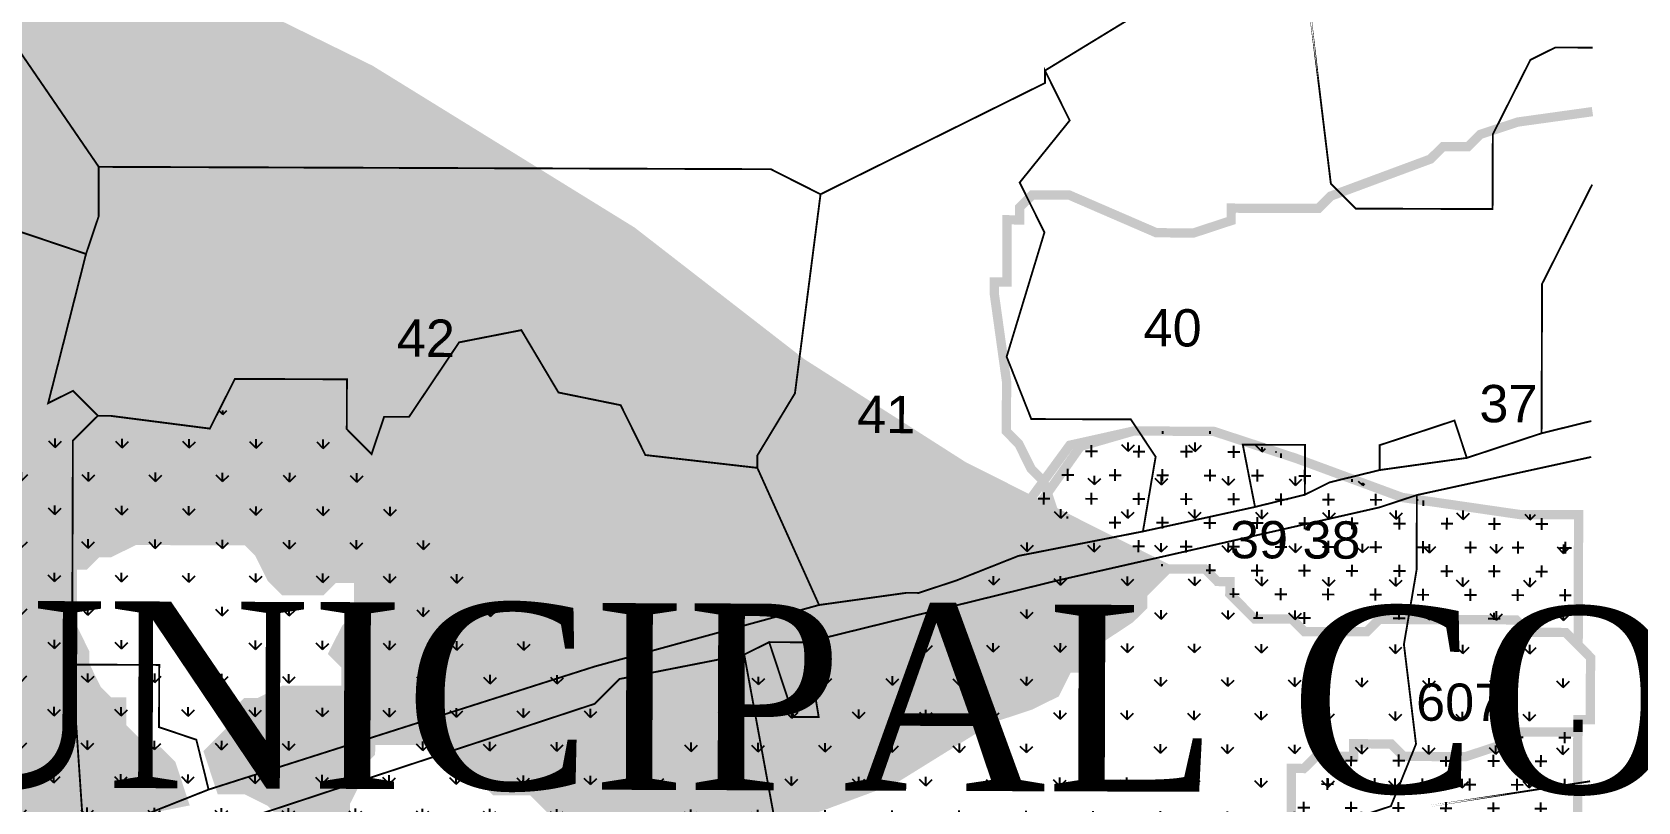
# Model space of a CAD drawing. Header units: metres. Extents: x 349383 to 353359, y 1753011 to 1755617.
# Drawn here: x 352279 to 352811, y 1753856 to 1754111 of the extents above; entities that cross this region are included whole.
import ezdxf

# ---------------------------------------------------------------- set-up
doc = ezdxf.new("R2010")
doc.units = ezdxf.units.M
doc.layers.add('500M CRZ LINE', color=7, linetype='Continuous', true_color=0xa73800)
doc.layers.add('HIGH TIDE LINE', color=7, linetype='Continuous', true_color=0xff00c5)
for name, color, linetype in [('CRZ LANDWARD OF HTL', 11, 'Continuous'), ('CRZ LINE FOR RIVER OR CREEK', 84, 'Continuous'), ('HAZARDS LINE', 1, 'Continuous'), ('MANGROOVES', 112, 'Continuous'), ('SURVEY NO.', 7, 'Continuous'), ('SURVEY PLOT BOUNDARY', 35, 'Continuous'), ('VILLAGE NAME', 3, 'Continuous')]:
    doc.layers.add(name, color=color, linetype=linetype)
doc.styles.add('PDF Arial', font='arial.ttf')
doc.styles.get("Standard").update_dxf_attribs({"font": 'times.ttf'})
pattern_1 = [(359.799348, (308968.011, 1739421.178), (7.8863897, 7.8313453), [3.9294578, -11.7883735]), (89.799348, (308969.969, 1739419.206), (-7.8313453, 7.8863897), [3.9294578, -11.7883735])]

msp = doc.modelspace()

# ---------------------------------------------------------------- hatches: boundary and pattern name
at = {"layer": 'CRZ LANDWARD OF HTL'}
h = msp.add_hatch(dxfattribs=at)
h.set_pattern_fill('CROSS', color=256, scale=1.237625, angle=-0.2007)
h.set_pattern_definition(pattern_1)
h.paths.add_polyline_path([(352196.86, 1753703.97), (352200.99, 1753703.95), (352205.13, 1753708.06), (352205.14, 1753712.19), (352209.27, 1753712.17), (352209.34, 1753732.8), (352213.48, 1753736.91), (352213.49, 1753741.04), (352225.93, 1753757.5), (352225.94, 1753761.62), (352230.08, 1753765.74), (352259.16, 1753823.39), (352267.44, 1753831.62), (352275.72, 1753839.84), (352279.86, 1753843.95), (352288.11, 1753843.92), (352292.25, 1753848.03), (352304.64, 1753852.12), (352308.76, 1753852.1), (352329.4, 1753856.16), (352325.32, 1753868.55), (352321.21, 1753872.69), (352317.08, 1753872.7), (352312.97, 1753876.84), (352308.86, 1753880.98), (352308.89, 1753889.23), (352304.77, 1753889.25), (352300.66, 1753893.39), (352296.56, 1753901.65), (352296.57, 1753905.78), (352292.48, 1753914.05), (352292.55, 1753934.67), (352296.67, 1753934.66), (352300.81, 1753938.77), (352304.94, 1753938.76), (352313.2, 1753942.85), (352350.33, 1753942.72), (352354.44, 1753938.58), (352358.54, 1753930.32), (352362.65, 1753926.18), (352375.02, 1753926.13), (352379.16, 1753930.24), (352387.41, 1753930.22), (352387.37, 1753917.84), (352383.23, 1753913.73), (352379.07, 1753905.49), (352383.19, 1753901.35), (352383.16, 1753893.1), (352362.53, 1753893.17), (352354.27, 1753889.07), (352350.14, 1753889.09), (352346, 1753884.98), (352345.99, 1753880.85), (352341.85, 1753876.74), (352337.71, 1753872.63), (352341.79, 1753860.24), (352350.04, 1753860.21), (352358.28, 1753856.05), (352378.83, 1753835.35), (352391.23, 1753843.56), (352391.25, 1753847.69), (352387.12, 1753847.7), (352387.14, 1753851.83), (352383.01, 1753851.84), (352383.03, 1753855.97), (352387.18, 1753864.2), (352387.2, 1753868.33), (352391.33, 1753872.44), (352391.35, 1753876.57), (352411.97, 1753876.49), (352416.11, 1753880.61), (352420.21, 1753872.34), (352420.2, 1753868.21), (352424.31, 1753864.07), (352428.43, 1753864.06), (352432.54, 1753859.92), (352444.92, 1753859.88), (352449.03, 1753855.74), (352453.14, 1753851.6), (352449, 1753847.48), (352448.96, 1753835.11), (352436.45, 1753798.02), (352436.44, 1753793.89), (352432.31, 1753793.91), (352432.33, 1753798.03), (352428.21, 1753802.17), (352415.88, 1753814.59), (352395.34, 1753839.42), (352382.93, 1753827.09), (352399.35, 1753806.4), (352419.52, 1753782.7), (352487.99, 1753756.34), (352485.82, 1753760.71), (352489.98, 1753768.95), (352494.14, 1753781.31), (352498.28, 1753785.43), (352502.41, 1753785.41), (352510.67, 1753789.51), (352523.06, 1753793.59), (352531.37, 1753810.06), (352531.41, 1753822.44), (352527.36, 1753843.08), (352531.5, 1753847.2), (352531.52, 1753851.32), (352564.56, 1753863.58), (352597.63, 1753884.1), (352610.02, 1753888.18), (352618.29, 1753892.28), (352622.44, 1753900.51), (352626.57, 1753900.5), (352626.58, 1753904.62), (352630.7, 1753904.61), (352630.72, 1753908.74), (352643.12, 1753916.94), (352647.26, 1753921.05), (352647.28, 1753925.18), (352651.42, 1753929.29), (352655.56, 1753933.4), (352609.91, 1753956.35), (352587.87, 1753967.42), (352534.17, 1754001.7), (352477.97, 1754045.29), (352391.19, 1754098.89), (352303.41, 1754141.93), (352223.61, 1754164.36), (352156.39, 1754176.12), (352104.49, 1754174.38), (352011.04, 1754165.15), (351939.88, 1754151.48), (351883.59, 1754131.51), (351863.42, 1754135.42), (351856.37, 1754179.62), (351841.22, 1754245.94), (351819.38, 1754325.42), (351800.01, 1754370.44), (351782.95, 1754366.41), (351751.11, 1754366.89), (351730.5, 1754373.11), (351712.8, 1754382.21), (351700.13, 1754382.25), (351683.08, 1754369.66), (351651.6, 1754373.38), (351631.35, 1754377.07), (351613.97, 1754375.68), (351595.85, 1754368.88), (351578.02, 1754352.91), (351566.41, 1754344.63), (351546.5, 1754341.08), (351520.44, 1754340.45), (351497.99, 1754338), (351481.69, 1754332.99), (351464.8, 1754333.65), (351440.07, 1754341.99), (351419.38, 1754321.43), (351361.42, 1754263.87), (351303.48, 1754210.44), (351306.8, 1754199.68), (351311.69, 1754198.03), (351315.8, 1754193.89), (351315.73, 1754173.26), (351323.96, 1754169.11), (351336.3, 1754156.69), (351344.5, 1754144.28), (351348.6, 1754136.02), (351348.51, 1754111.26), (351344.34, 1754098.9), (351340.35, 1754090.98), (351344.27, 1754078.27), (351380.94, 1753946.12), (351384.97, 1753921.35), (351479.22, 1753739.48), (351544.35, 1753491.71), (351544.32, 1753483.46), (351552.47, 1753454.55), (351556.57, 1753446.28), (351572.99, 1753425.6), (351581.19, 1753409.06), (351663.3, 1753297.38), (351696.12, 1753247.76), (351725, 1753247.66), (351729.11, 1753243.52), (351733.22, 1753239.38), (351741.46, 1753235.22), (351745.57, 1753231.08), (351757.93, 1753226.91), (351770.29, 1753222.74), (351778.51, 1753214.46), (351782.62, 1753210.32), (351782.51, 1753177.32), (351786.62, 1753173.18), (351787.2, 1753172.58), (351805.15, 1753164.86), (351815.49, 1753173.07), (351836.12, 1753173), (351840.27, 1753181.24), (351848.52, 1753181.21), (351848.49, 1753172.96), (351873.29, 1753185.25), (351902.16, 1753185.15), (351904.21, 1753181.02), (351914.54, 1753185.1), (351910.46, 1753197.5), (351902.19, 1753193.4), (351893.98, 1753205.81), (351898.12, 1753209.92), (351889.92, 1753222.32), (351877.63, 1753247.12), (351877.69, 1753263.62), (351873.59, 1753271.89), (351869.46, 1753271.9), (351865.35, 1753276.04), (351865.37, 1753281.55), (351865.41, 1753292.55), (351869.55, 1753296.66), (351869.57, 1753300.78), (351871.33, 1753300.78), (351873.75, 1753317.27), (351873.76, 1753321.4), (351878.97, 1753336.85), (351877.95, 1753337.89), (351877.98, 1753346.14), (351882.11, 1753350.25), (351883.49, 1753350.25), (351886.27, 1753358.49), (351906.91, 1753362.54), (351911.06, 1753370.78), (351911.13, 1753391.41), (351909.78, 1753396.91), (351907.05, 1753403.8), (351898.83, 1753412.08), (351911.37, 1753457.42), (351927.95, 1753482.11), (351952.82, 1753515.03), (351965.3, 1753543.87), (351969.43, 1753547.98), (351969.45, 1753552.11), (351981.9, 1753572.69), (351986.04, 1753576.8), (351990.22, 1753593.29), (352010.92, 1753613.85), (352015.04, 1753613.83), (352023.32, 1753622.06), (352031.59, 1753626.15), (352035.73, 1753630.27), (352052.25, 1753638.46), (352060.55, 1753650.81), (352068.83, 1753659.03), (352077.08, 1753659), (352077.09, 1753663.13), (352114.22, 1753663), (352139, 1753671.16), (352144.96, 1753672.06), (352151.39, 1753675.24), (352172.06, 1753687.55), (352176.18, 1753687.53)])
h = msp.add_hatch(dxfattribs=at)
h.set_pattern_fill('CROSS', color=256, scale=1.237625, angle=-0.2007)
h.set_pattern_definition(pattern_1)
h.paths.add_polyline_path([(352791.75, 1753951.34), (352772.32, 1753951.41), (352733.3, 1753957.07), (352697.99, 1753970.08), (352670.76, 1753979), (352644.24, 1753979.1), (352623.11, 1753974.39), (352609.91, 1753956.35), (352655.56, 1753933.4), (352667.93, 1753933.36), (352672.04, 1753929.22), (352676.17, 1753929.2), (352676.15, 1753925.08), (352684.37, 1753916.8), (352696.75, 1753916.76), (352700.86, 1753912.62), (352721.49, 1753912.54), (352725.62, 1753916.65), (352771, 1753916.5), (352775.11, 1753912.36), (352787.49, 1753912.31), (352791.6, 1753908.17)])
h = msp.add_hatch(dxfattribs=at)
h.set_pattern_fill('CROSS', color=256, scale=1.237625, angle=-0.2007)
h.set_pattern_definition(pattern_1)
h.paths.add_polyline_path([(352675.49, 1753735.3), (352671.44, 1753755.94), (352667.31, 1753755.95), (352667.32, 1753760.08), (352675.69, 1753793.06), (352688.18, 1753826.02), (352688.2, 1753830.14), (352696.47, 1753838.37), (352704.73, 1753838.34), (352729.5, 1753846.5), (352766.63, 1753846.37), (352770.74, 1753842.23), (352774.85, 1753838.09), (352774.84, 1753833.97), (352778.92, 1753821.57), (352778.89, 1753813.32), (352774.76, 1753813.34), (352770.63, 1753809.23), (352766.49, 1753805.11), (352762.36, 1753805.13), (352762.35, 1753801), (352758.21, 1753796.89), (352758.19, 1753792.77), (352762.3, 1753788.63), (352762.27, 1753780.37), (352766.38, 1753776.23), (352770.51, 1753776.22), (352774.62, 1753772.08), (352778.73, 1753767.94), (352782.84, 1753763.8), (352782.73, 1753730.79), (352786.76, 1753706.03), (352782.61, 1753697.79), (352782.6, 1753693.66), (352778.46, 1753689.55), (352770.21, 1753689.58), (352770.19, 1753685.45), (352786.69, 1753685.4), (352790.82, 1753686.21), (352790.86, 1753697.76), (352786.79, 1753714.28), (352786.95, 1753759.66), (352782.86, 1753767.93), (352782.88, 1753776.18), (352791.14, 1753776.15), (352791.5, 1753879.29), (352770.87, 1753879.36), (352770.86, 1753875.24), (352766.73, 1753875.25), (352754.34, 1753871.17), (352733.72, 1753871.24), (352729.61, 1753875.38), (352717.23, 1753875.43), (352717.22, 1753871.3), (352704.84, 1753871.34), (352700.7, 1753867.23), (352696.58, 1753867.25), (352696.52, 1753850.74), (352692.38, 1753846.63), (352684.11, 1753842.54), (352679.99, 1753842.55), (352679.97, 1753838.42), (352675.85, 1753838.44), (352675.79, 1753821.94), (352671.65, 1753817.82), (352671.64, 1753813.7), (352667.5, 1753809.59), (352630.37, 1753809.72), (352626.26, 1753813.86), (352618.01, 1753813.89), (352617.98, 1753805.63), (352622.08, 1753797.37), (352622.04, 1753784.99), (352617.9, 1753780.88), (352617.88, 1753776.75), (352613.74, 1753772.64), (352609.6, 1753768.53), (352584.85, 1753768.62), (352576.59, 1753764.52), (352564.21, 1753764.57), (352555.95, 1753760.47), (352551.81, 1753756.36), (352543.56, 1753756.39), (352539.42, 1753752.27), (352539.4, 1753748.15), (352547.63, 1753739.87), (352555.88, 1753739.84), (352584.79, 1753752.12), (352593.03, 1753747.96), (352605.41, 1753747.92), (352609.52, 1753743.78), (352617.77, 1753743.75), (352617.74, 1753735.5), (352621.83, 1753727.23), (352613.53, 1753710.76), (352609.4, 1753710.77), (352605.26, 1753706.66), (352601.12, 1753702.55), (352592.86, 1753698.45), (352584.58, 1753690.23), (352568.08, 1753690.29), (352563.97, 1753694.43), (352551.62, 1753702.72), (352543.38, 1753706.88), (352539.27, 1753711.02), (352535.16, 1753715.16), (352531.05, 1753719.3), (352531.07, 1753723.42), (352539.35, 1753731.65), (352539.38, 1753739.9), (352535.28, 1753748.16), (352531.15, 1753748.18), (352527.01, 1753744.07), (352522.87, 1753739.96), (352514.58, 1753727.61), (352510.44, 1753723.5), (352509.45, 1753722.01), (352510.43, 1753719.37), (352498.7, 1753707.72), (352502.08, 1753690.52), (352506.17, 1753682.25), (352514.44, 1753686.35), (352526.81, 1753686.31), (352535.02, 1753673.9), (352534.99, 1753665.65), (352530.85, 1753661.54), (352530.84, 1753657.41), (352526.71, 1753657.43), (352526.68, 1753649.17), (352530.79, 1753645.03), (352530.78, 1753640.91), (352534.89, 1753636.77), (352538.99, 1753628.5), (352555.4, 1753603.69), (352555.38, 1753599.56), (352559.51, 1753599.55), (352567.79, 1753607.77), (352638.04, 1753644.66), (352642.2, 1753652.9), (352646.37, 1753665.26), (352658.74, 1753665.22), (352662.85, 1753661.08), (352666.98, 1753661.06), (352666.95, 1753652.81), (352675.21, 1753656.91), (352687.6, 1753660.99), (352696.31, 1753663.13), (352704.12, 1753665.06), (352720.65, 1753673.25), (352741.29, 1753677.3), (352753.68, 1753681.39), (352766.05, 1753681.34), (352770.19, 1753685.45), (352770.21, 1753689.58), (352761.96, 1753689.61), (352757.82, 1753685.5), (352741.32, 1753685.56), (352724.8, 1753681.49), (352704.15, 1753673.31), (352687.62, 1753665.11), (352679.37, 1753665.14), (352679.51, 1753706.4), (352675.46, 1753727.04)])
at = {"layer": 'MANGROOVES'}
h = msp.add_hatch(dxfattribs=at)
h.set_pattern_fill('GRASS', color=256, scale=0.618812, angle=-0.2007)
h.set_pattern_definition([(89.799348, (308968.011, 1739421.178), (-11.0751947, 11.1530393), [2.9470934, -19.281277]), (44.799348, (308968.011, 1739421.178), (-11.0751947, 11.1530393), [2.9470934, -12.770738]), (134.799348, (308968.011, 1739421.178), (-11.1530393, -11.0751947), [2.9470934, -12.770738])])
h.paths.add_polyline_path([(352671.44, 1753755.94), (352695.1, 1753766.5), (352708.54, 1753780.87), (352724.42, 1753804.15), (352733.74, 1753816.47), (352746.81, 1753821.92), (352759.17, 1753819.82), (352744.68, 1753803.39), (352735.65, 1753774.94), (352736.27, 1753754), (352738.97, 1753740.26), (352739.94, 1753723.1), (352735.07, 1753706.64), (352715.43, 1753689.55), (352703.03, 1753677.92), (352691.54, 1753652.64), (352716.49, 1753665.01), (352755.7, 1753671.06), (352790.77, 1753673), (352791.75, 1753951.34), (352772.32, 1753951.41), (352733.3, 1753957.07), (352697.99, 1753970.08), (352670.76, 1753979), (352644.24, 1753979.1), (352626.64, 1753974.01), (352608.77, 1753948.72), (352585.36, 1753913.02), (352559.79, 1753901.74), (352511.68, 1753896.77), (352489.27, 1753880.66), (352484.07, 1753848.53), (352484, 1753826.19), (352469.74, 1753816.43), (352472.14, 1753825.55), (352470.56, 1753857.38), (352467.27, 1753885.14), (352449.2, 1753905.24), (352422.79, 1753948.59), (352393.61, 1753971.84), (352359.12, 1753986.51), (352327.62, 1753985.27), (352286.51, 1753978.02), (352263.83, 1753958.59), (352258.64, 1753925.78), (352253.78, 1753893.31), (352266.2, 1753861.79), (352279.86, 1753843.95), (352316.89, 1753819.14), (352317.94, 1753809.73), (352314.07, 1753788.36), (352319.76, 1753767.01), (352329.51, 1753748.03), (352341.32, 1753734.45), (352330.19, 1753717.52), (352327.04, 1753688.05), (352326.51, 1753658.86), (352340.12, 1753650.94), (352395.99, 1753639.82), (352436.44, 1753625.83), (352462.66, 1753625.74), (352481.25, 1753632.83), (352495.75, 1753651.35), (352512.17, 1753628.6), (352532.84, 1753617.06), (352540.41, 1753637.19), (352540.46, 1753651.26), (352542.56, 1753663.95), (352542.26, 1753676.65), (352551.6, 1753695.15), (352570.2, 1753710.88), (352600.11, 1753717.64), (352625.53, 1753720.98), (352645.51, 1753729.61), (352660.34, 1753745.68)])

# ---------------------------------------------------------------- linework, layer by layer
at = {"layer": '500M CRZ LINE', "ltscale": 0.1, "const_width": 3.09, "flags": 128}
msp.add_lwpolyline([(351723.25, 1754829.74), (351733.07, 1754793.47), (351746.77, 1754725.72), (351748.9, 1754648.88), (351742.8, 1754556.55), (351737.32, 1754499.24), (351745.37, 1754465.6), (351785.99, 1754403.03), (351819.38, 1754325.42), (351841.22, 1754245.94), (351856.37, 1754179.62), (351863.42, 1754135.42), (351883.59, 1754131.51), (351939.88, 1754151.48), (352011.04, 1754165.15), (352104.49, 1754174.38), (352156.39, 1754176.12), (352223.61, 1754164.36), (352303.41, 1754141.93), (352391.19, 1754098.89), (352477.97, 1754045.29), (352534.17, 1754001.7), (352587.87, 1753967.42), (352655.56, 1753933.4)], dxfattribs=at)
at = {"layer": 'CRZ LANDWARD OF HTL', "const_width": 3.09, "flags": 128}
for points in [[(352531.52, 1753851.32), (352564.56, 1753863.58), (352597.63, 1753884.1), (352610.02, 1753888.18), (352618.29, 1753892.28), (352622.44, 1753900.51), (352626.57, 1753900.5), (352626.58, 1753904.62), (352630.7, 1753904.61), (352630.72, 1753908.74), (352643.12, 1753916.94), (352647.26, 1753921.05), (352647.28, 1753925.18), (352651.42, 1753929.29), (352655.56, 1753933.4), (352587.87, 1753967.42), (352534.17, 1754001.7), (352477.97, 1754045.29), (352391.19, 1754098.89), (352303.41, 1754141.93)], [(352308.76, 1753852.1), (352329.4, 1753856.16), (352325.32, 1753868.55), (352321.21, 1753872.69), (352317.08, 1753872.7), (352312.97, 1753876.84), (352308.86, 1753880.98), (352308.89, 1753889.23), (352304.77, 1753889.25), (352300.66, 1753893.39), (352296.56, 1753901.65), (352296.57, 1753905.78), (352292.48, 1753914.05), (352292.55, 1753934.67), (352296.67, 1753934.66), (352300.81, 1753938.77), (352304.94, 1753938.76), (352313.2, 1753942.85), (352350.33, 1753942.72), (352354.44, 1753938.58), (352358.54, 1753930.32), (352362.65, 1753926.18), (352375.02, 1753926.13), (352379.16, 1753930.24), (352387.41, 1753930.22), (352387.37, 1753917.84), (352383.23, 1753913.73), (352379.07, 1753905.49), (352383.19, 1753901.35), (352383.16, 1753893.1), (352362.53, 1753893.17), (352354.27, 1753889.07), (352350.14, 1753889.09), (352346, 1753884.98), (352345.99, 1753880.85), (352341.85, 1753876.74), (352337.71, 1753872.63), (352341.79, 1753860.24), (352350.04, 1753860.21), (352358.28, 1753856.05), (352378.83, 1753835.35)], [(352383.01, 1753851.84), (352383.03, 1753855.97), (352387.18, 1753864.2), (352387.2, 1753868.33), (352391.33, 1753872.44), (352391.35, 1753876.57), (352411.97, 1753876.49), (352416.11, 1753880.61), (352420.21, 1753872.34), (352420.2, 1753868.21), (352424.31, 1753864.07), (352428.43, 1753864.06), (352432.54, 1753859.92), (352444.92, 1753859.88), (352449.03, 1753855.74), (352453.14, 1753851.6)], [(352791.14, 1753776.15), (352791.5, 1753879.29), (352770.87, 1753879.36), (352770.86, 1753875.24), (352766.73, 1753875.25), (352754.34, 1753871.17), (352733.72, 1753871.24), (352729.61, 1753875.38), (352717.23, 1753875.43), (352717.22, 1753871.3), (352704.84, 1753871.34), (352700.7, 1753867.23), (352696.58, 1753867.25), (352696.52, 1753850.74)]]:
    msp.add_lwpolyline(points, dxfattribs=at)
msp.add_lwpolyline([(352791.75, 1753951.34), (352772.32, 1753951.41), (352733.3, 1753957.07), (352697.99, 1753970.08), (352670.76, 1753979), (352644.24, 1753979.1), (352623.11, 1753974.39), (352609.91, 1753956.35), (352655.56, 1753933.4), (352667.93, 1753933.36), (352672.04, 1753929.22), (352676.17, 1753929.2), (352676.15, 1753925.08), (352684.37, 1753916.8), (352696.75, 1753916.76), (352700.86, 1753912.62), (352721.49, 1753912.54), (352725.62, 1753916.65), (352771, 1753916.5), (352775.11, 1753912.36), (352787.49, 1753912.31), (352791.6, 1753908.17)], close=True, dxfattribs=at)
at = {"layer": 'CRZ LINE FOR RIVER OR CREEK', "ltscale": 0.1, "const_width": 3.09, "flags": 128}
msp.add_lwpolyline([(352609.91, 1753956.35), (352623.11, 1753974.39), (352644.24, 1753979.1), (352670.76, 1753979), (352697.99, 1753970.08), (352733.3, 1753957.07), (352772.32, 1753951.41), (352791.75, 1753951.34)], dxfattribs=at)
at = {"layer": 'HAZARDS LINE', "lineweight": 18, "const_width": 3.09}
for points in [[(352796.34, 1754084.97), (352771.58, 1754081.52), (352759.19, 1754077.44), (352755.05, 1754073.33), (352746.8, 1754073.36), (352742.66, 1754069.25), (352709.62, 1754056.99), (352705.48, 1754052.88), (352676.6, 1754052.98), (352676.59, 1754048.85), (352664.2, 1754044.77), (352651.82, 1754044.81), (352622.99, 1754057.29), (352610.61, 1754057.33), (352606.47, 1754053.22), (352606.46, 1754049.1), (352602.33, 1754049.11), (352602.26, 1754028.48), (352598.14, 1754028.5), (352598.12, 1754024.37), (352602.15, 1753995.48), (352602.09, 1753978.97), (352606.2, 1753974.83), (352610.3, 1753966.57), (352614.41, 1753962.43), (352618.49, 1753950.04), (352618.46, 1753941.78), (352614.31, 1753933.55), (352610.18, 1753933.56), (352606.04, 1753929.45), (352601.9, 1753925.34), (352593.62, 1753917.12), (352589.48, 1753913.01), (352585.36, 1753913.02), (352581.22, 1753908.91), (352581.2, 1753904.78), (352572.92, 1753896.56), (352473.92, 1753896.91), (352473.91, 1753892.78), (352457.41, 1753892.84), (352453.27, 1753888.73), (352449.16, 1753892.87), (352449.2, 1753905.24), (352445.11, 1753913.51), (352436.88, 1753921.79), (352432.76, 1753921.81), (352432.85, 1753946.56), (352437, 1753954.8), (352437.03, 1753963.05), (352432.92, 1753967.19), (352428.81, 1753971.33), (352428.82, 1753975.45), (352416.5, 1753992), (352416.52, 1753996.13), (352404.14, 1753996.17), (352400.03, 1754000.31), (352346.41, 1754000.5), (352317.49, 1753988.22), (352313.36, 1753988.24), (352305.1, 1753984.14), (352296.85, 1753984.17), (352292.71, 1753980.06), (352288.58, 1753980.07), (352284.44, 1753975.96), (352276.19, 1753975.99)], [(352271.74, 1753881.11), (352284.07, 1753868.69), (352288.16, 1753860.43), (352288.15, 1753856.3), (352284.01, 1753852.19), (352267.48, 1753843.99)]]:
    msp.add_lwpolyline(points, dxfattribs=at)
at = {"layer": 'HIGH TIDE LINE', "lineweight": 35, "const_width": 3.09}
for points in [[(352378.83, 1753835.35), (352358.28, 1753856.05), (352350.04, 1753860.21), (352341.79, 1753860.24), (352337.71, 1753872.63), (352341.85, 1753876.74), (352345.99, 1753880.85), (352346, 1753884.98), (352350.14, 1753889.09), (352354.27, 1753889.07), (352362.53, 1753893.17), (352383.16, 1753893.1), (352383.19, 1753901.35), (352379.07, 1753905.49), (352383.23, 1753913.73), (352387.37, 1753917.84), (352387.41, 1753930.22), (352379.16, 1753930.24), (352375.02, 1753926.13), (352362.65, 1753926.18), (352358.54, 1753930.32), (352354.44, 1753938.58), (352350.33, 1753942.72), (352313.2, 1753942.85), (352304.94, 1753938.76), (352300.81, 1753938.77), (352296.67, 1753934.66), (352292.55, 1753934.67), (352292.48, 1753914.05), (352296.57, 1753905.78), (352296.56, 1753901.65), (352300.66, 1753893.39), (352304.77, 1753889.25), (352308.89, 1753889.23), (352308.86, 1753880.98), (352312.97, 1753876.84), (352317.08, 1753872.7), (352321.21, 1753872.69), (352325.32, 1753868.55), (352329.4, 1753856.16), (352308.76, 1753852.1)], [(352696.52, 1753850.74), (352696.58, 1753867.25), (352700.7, 1753867.23), (352704.84, 1753871.34), (352717.22, 1753871.3), (352717.23, 1753875.43), (352729.61, 1753875.38), (352733.72, 1753871.24), (352754.34, 1753871.17), (352766.73, 1753875.25), (352770.86, 1753875.24), (352770.87, 1753879.36), (352791.5, 1753879.29), (352791.51, 1753883.42), (352795.64, 1753883.4), (352795.71, 1753904.03), (352791.6, 1753908.17), (352787.49, 1753912.31), (352775.11, 1753912.36), (352771, 1753916.5), (352725.62, 1753916.65), (352721.49, 1753912.54), (352700.86, 1753912.62), (352696.75, 1753916.76), (352684.37, 1753916.8), (352676.15, 1753925.08), (352676.17, 1753929.2), (352672.04, 1753929.22), (352667.93, 1753933.36), (352655.56, 1753933.4), (352651.42, 1753929.29), (352647.28, 1753925.18), (352647.26, 1753921.05), (352643.12, 1753916.94), (352630.72, 1753908.74), (352630.7, 1753904.61), (352626.58, 1753904.62), (352626.57, 1753900.5), (352622.44, 1753900.51), (352618.29, 1753892.28), (352610.02, 1753888.18), (352597.63, 1753884.1), (352564.56, 1753863.58), (352531.52, 1753851.32)], [(352453.14, 1753851.6), (352449.03, 1753855.74), (352444.92, 1753859.88), (352432.54, 1753859.92), (352428.43, 1753864.06), (352424.31, 1753864.07), (352420.2, 1753868.21), (352420.21, 1753872.34), (352416.11, 1753880.61), (352411.97, 1753876.49), (352391.35, 1753876.57), (352391.33, 1753872.44), (352387.2, 1753868.33), (352387.18, 1753864.2), (352383.03, 1753855.97), (352383.01, 1753851.84)]]:
    msp.add_lwpolyline(points, dxfattribs=at)
at = {"layer": 'MANGROOVES', "const_width": 3.09, "flags": 128}
for points in [[(352472.14, 1753825.55), (352470.56, 1753857.38), (352467.27, 1753885.14), (352449.2, 1753905.24), (352422.79, 1753948.59), (352393.61, 1753971.84), (352359.12, 1753986.51), (352327.62, 1753985.27), (352286.51, 1753978.02), (352263.83, 1753958.59)], [(352791.75, 1753951.34), (352772.32, 1753951.41), (352733.3, 1753957.07), (352697.99, 1753970.08), (352670.76, 1753979), (352644.24, 1753979.1), (352626.64, 1753974.01), (352608.77, 1753948.72), (352585.36, 1753913.02), (352559.79, 1753901.74), (352511.68, 1753896.77), (352489.27, 1753880.66), (352484.07, 1753848.53)], [(352791.5, 1753879.29), (352791.51, 1753883.42)]]:
    msp.add_lwpolyline(points, dxfattribs=at)
at = {"layer": 'SURVEY PLOT BOUNDARY', "lineweight": 18, "const_width": 0.619}
for points in [[(352219.18, 1754186.6), (352301.26, 1754066.67), (352301.2, 1754050.17), (352297.04, 1754037.8), (352235.23, 1754058.65), (352198.09, 1754054.65), (352164.89, 1753997.01), (352197.74, 1753955.63), (352263.53, 1753893.52), (352259.25, 1753848.15), (352222.06, 1753831.78), (352197.27, 1753819.49), (352226, 1753778.13), (352188.67, 1753720.5), (352147.38, 1753708.26), (352097.88, 1753708.44), (352077.25, 1753708.51), (352073.11, 1753704.4), (352027.94, 1753762.32), (352003.32, 1753799.54)], [(352668.63, 1754131.39), (352614.88, 1754098.58), (352614.87, 1754094.45), (352540.49, 1754057.58), (352524.02, 1754065.89), (352301.26, 1754066.67), (352219.18, 1754186.6)], [(352296.36, 1753843.89), (352337.67, 1753860.25), (352465.69, 1753901.06), (352540.01, 1753921.43), (352568.9, 1753925.45), (352573.03, 1753925.44), (352585.42, 1753929.52), (352606.07, 1753937.7), (352647.35, 1753945.81), (352684.5, 1753953.93), (352701.02, 1753958), (352709.28, 1753962.1), (352725.8, 1753966.16), (352754.69, 1753970.19), (352779.47, 1753978.35), (352795.98, 1753982.42), (352779.47, 1753978.35), (352779.64, 1754027.86), (352796.26, 1754060.81), (352779.64, 1754027.86), (352779.47, 1753978.35), (352754.69, 1753970.19), (352750.61, 1753982.58), (352725.83, 1753974.41), (352725.8, 1753966.16), (352709.28, 1753962.1), (352701.02, 1753958), (352701.08, 1753974.5), (352680.45, 1753974.57), (352684.5, 1753953.93), (352647.35, 1753945.81), (352651.56, 1753970.55), (352643.35, 1753982.95), (352610.35, 1753983.07), (352602.18, 1754003.73), (352614.7, 1754044.94), (352606.5, 1754061.47), (352623.08, 1754082.04), (352614.88, 1754098.58), (352668.63, 1754131.39)], [(352701.61, 1754127.15), (352709.63, 1754061.11), (352717.85, 1754052.83), (352763.23, 1754052.67), (352763.31, 1754077.43), (352775.78, 1754102.14), (352784.04, 1754106.24), (352796.42, 1754106.19), (352784.04, 1754106.24), (352775.78, 1754102.14), (352763.31, 1754077.43), (352763.23, 1754052.67), (352717.85, 1754052.83), (352709.63, 1754061.11), (352701.61, 1754127.15)], [(352729.53, 1753854.75), (352737.86, 1753875.35), (352733.85, 1753908.37), (352738.06, 1753933.11), (352738.14, 1753957.87), (352795.94, 1753970.5), (352738.14, 1753957.87), (352725.75, 1753953.79), (352618.42, 1753929.41), (352535.84, 1753909.07), (352523.47, 1753909.11), (352515.2, 1753905.01), (352473.92, 1753896.91), (352465.64, 1753888.68), (352316.97, 1753839.7)], [(352741.91, 1753854.71), (352795.56, 1753862.99), (352741.91, 1753854.71)]]:
    msp.add_lwpolyline(points, dxfattribs=at)
for points in [[(352602.18, 1754003.73), (352610.35, 1753983.07), (352643.35, 1753982.95), (352651.56, 1753970.55), (352647.35, 1753945.81), (352606.07, 1753937.7), (352585.42, 1753929.52), (352573.03, 1753925.44), (352568.9, 1753925.45), (352540.01, 1753921.43), (352519.54, 1753966.89), (352519.56, 1753971.01), (352532.01, 1753991.6), (352540.49, 1754057.58), (352614.87, 1754094.45), (352614.88, 1754098.58), (352623.08, 1754082.04), (352606.5, 1754061.47), (352614.7, 1754044.94)], [(352540.49, 1754057.58), (352532.01, 1753991.6), (352519.56, 1753971.01), (352519.54, 1753966.89), (352482.43, 1753971.14), (352474.24, 1753987.67), (352453.63, 1753991.87), (352441.33, 1754012.54), (352420.69, 1754008.49), (352404.1, 1753983.79), (352395.85, 1753983.82), (352391.68, 1753971.46), (352383.46, 1753979.74), (352383.52, 1753996.24), (352346.39, 1753996.37), (352338.08, 1753979.9), (352305.1, 1753984.14), (352300.97, 1753984.15), (352292.75, 1753992.43), (352284.49, 1753988.34), (352297.04, 1754037.8), (352301.2, 1754050.17), (352301.26, 1754066.67), (352317.76, 1754066.61), (352350.76, 1754066.5), (352524.02, 1754065.89)], [(352297.04, 1754037.8), (352284.49, 1753988.34), (352292.75, 1753992.43), (352300.97, 1753984.15), (352292.69, 1753975.93), (352292.43, 1753901.67), (352296.36, 1753843.89), (352288.09, 1753839.8), (352255.02, 1753819.28), (352246.73, 1753806.94), (352230.24, 1753811.12), (352226.1, 1753807.01), (352230.2, 1753798.74), (352238.45, 1753798.71), (352226, 1753778.13), (352197.27, 1753819.49), (352222.06, 1753831.78), (352259.25, 1753848.15), (352263.53, 1753893.52), (352197.74, 1753955.63), (352164.89, 1753997.01), (352198.09, 1754054.65), (352235.23, 1754058.65)], [(352292.43, 1753901.67), (352292.69, 1753975.93), (352300.97, 1753984.15), (352305.1, 1753984.14), (352338.08, 1753979.9), (352346.39, 1753996.37), (352383.52, 1753996.24), (352383.46, 1753979.74), (352391.68, 1753971.46), (352395.85, 1753983.82), (352404.1, 1753983.79), (352420.69, 1754008.49), (352441.33, 1754012.54), (352453.63, 1753991.87), (352474.24, 1753987.67), (352482.43, 1753971.14), (352519.54, 1753966.89), (352540.01, 1753921.43), (352465.69, 1753901.06), (352337.67, 1753860.25), (352333.6, 1753876.77), (352321.24, 1753880.94), (352321.31, 1753901.57)], [(352725.8, 1753966.16), (352725.83, 1753974.41), (352750.61, 1753982.58), (352754.69, 1753970.19)], [(352680.45, 1753974.57), (352701.08, 1753974.5), (352701.02, 1753958), (352684.5, 1753953.93)], [(352729.53, 1753854.75), (352717.14, 1753850.67), (352708.89, 1753850.7), (352675.86, 1753842.56), (352671.74, 1753842.58), (352630.49, 1753842.72), (352618.1, 1753838.64), (352498.18, 1753756.55), (352527.35, 1753838.96), (352515.2, 1753905.01), (352523.47, 1753909.11), (352531.63, 1753884.33), (352539.88, 1753884.3), (352535.84, 1753909.07), (352618.42, 1753929.41), (352725.75, 1753953.79), (352738.14, 1753957.87), (352738.06, 1753933.11), (352733.85, 1753908.37), (352737.86, 1753875.35)], [(352498.18, 1753756.55), (352498.17, 1753752.42), (352411.66, 1753785.73), (352325.09, 1753802.53), (352296.31, 1753831.52), (352316.97, 1753839.7), (352465.64, 1753888.68), (352473.92, 1753896.91), (352515.2, 1753905.01), (352527.35, 1753838.96)], [(352523.47, 1753909.11), (352535.84, 1753909.07), (352539.88, 1753884.3), (352531.63, 1753884.33)], [(352337.67, 1753860.25), (352296.36, 1753843.89), (352292.43, 1753901.67), (352321.31, 1753901.57), (352321.24, 1753880.94), (352333.6, 1753876.77)]]:
    msp.add_lwpolyline(points, close=True, dxfattribs=at)

# ---------------------------------------------------------------- texts
at = {"layer": 'SURVEY NO.', "char_height": 12.376, "attachment_point": 7, "rotation": 359.7993, "style": 'PDF Arial'}
for s, insert in [('42', (352400.04, 1754003.73)), ('40', (352647.56, 1754006.99)), ('41', (352552.59, 1753978.44)), ('37', (352758.85, 1753981.84)), ('39 38', (352676.19, 1753936.75)), ('607', (352737.88, 1753882.9))]:
    msp.add_mtext(s, dxfattribs=dict(at, insert=insert))
at = {"layer": 'VILLAGE NAME', "insert": (351615.77, 1753861.75), "char_height": 61.8812, "attachment_point": 7, "rotation": 359.7993}
msp.add_mtext('VENGURLA MUNICIPAL CORPORATION', dxfattribs=at)

doc.saveas('drawing.dxf')
